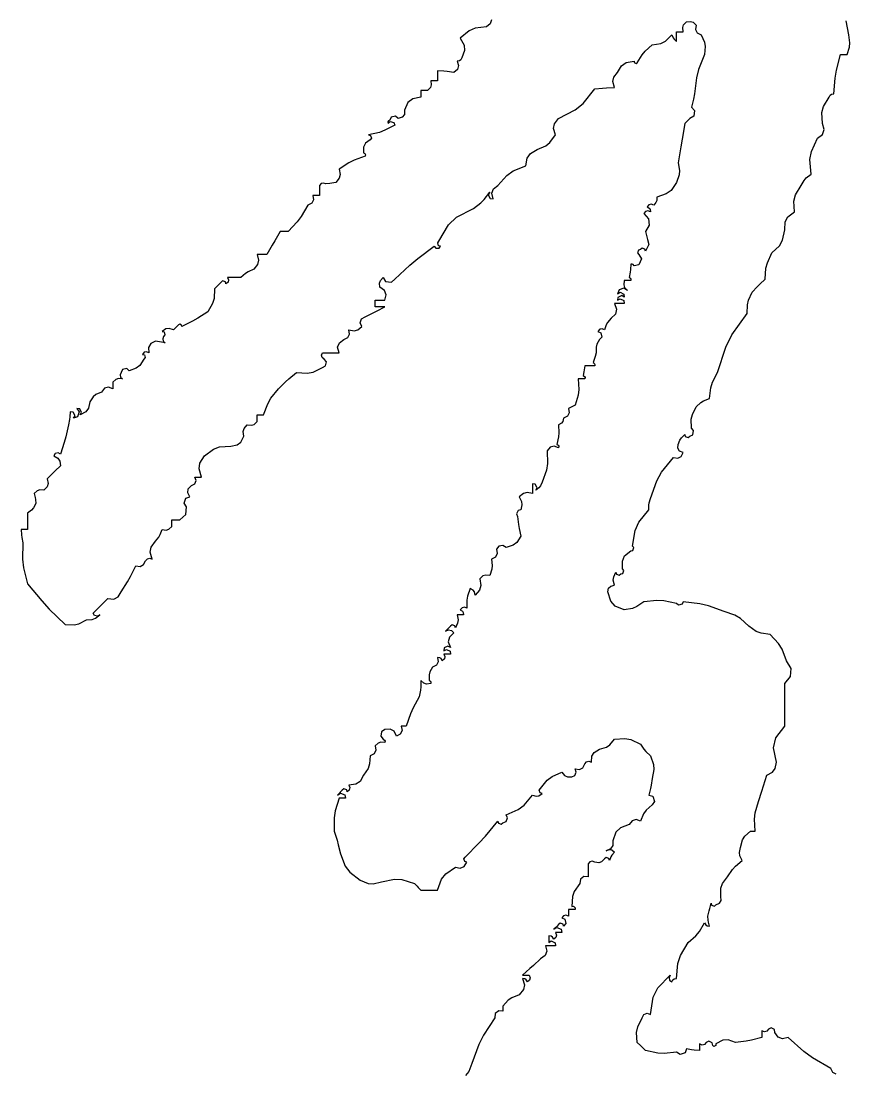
# Model space of a CAD drawing. Header units: millimetres. Extents: x 539196 to 807275, y 431843 to 1156631.
# Drawn here: x 623868.9 to 624059.7, y 1058326.6 to 1058568.9 of the extents above; entities that cross this region are included whole.
import ezdxf

# ---------------------------------------------------------------- set-up
doc = ezdxf.new("R2010")
doc.units = ezdxf.units.MM
doc.header["$MEASUREMENT"] = 0

# ---------------------------------------------------------------- blocks, each defined once
blk = doc.blocks.new('nhgjnj')
for p, q in [((99.6297, 8.5731), (99.6039, 8.5618)), ((99.6779, 8.5792), (99.6297, 8.5731)), ((99.6936, 8.5919), (99.6779, 8.5792)), ((99.6985, 8.6087), (99.6936, 8.5919)), ((100.5094, 8.5758), (100.5132, 8.5872)), ((100.5114, 8.5583), (100.5094, 8.5758)), ((100.5132, 8.5872), (100.5253, 8.6)), ((100.5253, 8.6), (100.5427, 8.602)), ((100.5427, 8.602), (100.5542, 8.5982)), ((100.5542, 8.5982), (100.567, 8.5861)), ((100.567, 8.5861), (100.5638, 8.5678)), ((100.5638, 8.5678), (100.5712, 8.5529)), ((101.2129, 8.5445), (101.2019, 8.6046)), ((99.6039, 8.5618), (99.5667, 8.5306)), ((99.5667, 8.5306), (99.5832, 8.5014)), ((100.436, 8.5185), (100.4628, 8.5445)), ((100.4628, 8.5445), (100.4692, 8.5321)), ((100.4692, 8.5321), (100.4736, 8.5263)), ((100.4736, 8.5263), (100.4836, 8.5167)), ((100.4836, 8.5417), (100.4836, 8.5583)), ((100.4836, 8.5583), (100.4947, 8.5583)), ((100.4836, 8.5333), (100.4836, 8.5417)), ((100.4836, 8.5167), (100.4836, 8.5333)), ((100.4947, 8.5583), (100.5003, 8.5583)), ((100.5003, 8.5583), (100.5114, 8.5583)), ((100.5712, 8.5529), (100.5878, 8.5445)), ((100.5878, 8.5445), (100.6011, 8.5134)), ((101.2183, 8.5114), (101.2129, 8.5445)), ((99.5851, 8.4787), (99.5737, 8.4472)), ((99.5832, 8.5014), (99.5851, 8.4787)), ((100.3381, 8.4597), (100.3509, 8.4754)), ((100.3509, 8.4754), (100.3794, 8.5028)), ((100.3794, 8.5028), (100.4162, 8.5086)), ((100.4162, 8.5086), (100.436, 8.5185)), ((100.6011, 8.5134), (100.6042, 8.4948)), ((100.6042, 8.4948), (100.6017, 8.4611)), ((101.206, 8.4611), (101.2167, 8.4928)), ((101.2167, 8.4928), (101.2183, 8.5114)), ((99.5628, 8.4347), (99.5528, 8.4333)), ((99.5528, 8.4333), (99.5595, 8.4142)), ((99.5686, 8.4386), (99.5628, 8.4347)), ((99.5737, 8.4472), (99.5686, 8.4386)), ((100.2696, 8.4276), (100.303, 8.4333)), ((100.303, 8.4333), (100.3037, 8.4271)), ((100.3169, 8.4264), (100.3381, 8.4597)), ((100.6017, 8.4611), (100.5761, 8.3973)), ((101.1612, 8.3957), (101.1782, 8.4611)), ((101.1782, 8.4611), (101.1893, 8.4611)), ((101.1893, 8.4611), (101.1949, 8.4611)), ((101.1949, 8.4611), (101.206, 8.4611)), ((99.4974, 8.3914), (99.4695, 8.3916)), ((99.4695, 8.3916), (99.4695, 8.375)), ((99.5115, 8.39), (99.4974, 8.3914)), ((99.5389, 8.3847), (99.5115, 8.39)), ((99.5547, 8.3974), (99.5389, 8.3847)), ((99.5595, 8.4142), (99.5547, 8.3974)), ((100.2335, 8.3847), (100.2504, 8.4141)), ((100.2504, 8.4141), (100.2696, 8.4276)), ((100.3037, 8.4271), (100.3115, 8.4232)), ((100.3115, 8.4232), (100.3169, 8.4264)), ((100.5761, 8.3973), (100.5675, 8.3627)), ((101.1556, 8.3618), (101.1612, 8.3957)), ((99.4528, 8.35), (99.4417, 8.35)), ((99.4417, 8.35), (99.4437, 8.3325)), ((99.4584, 8.35), (99.4528, 8.35)), ((99.4695, 8.35), (99.4584, 8.35)), ((99.4695, 8.375), (99.4695, 8.3666)), ((99.4695, 8.3666), (99.4695, 8.35)), ((100.2134, 8.347), (100.2174, 8.3648)), ((100.2197, 8.3222), (100.2134, 8.347)), ((100.2174, 8.3648), (100.2335, 8.3847)), ((100.5675, 8.3627), (100.56, 8.2944)), ((101.1504, 8.2944), (101.1556, 8.3618)), ((99.4111, 8.3083), (99.4, 8.3083)), ((99.4, 8.3083), (99.4, 8.2972)), ((99.4, 8.2972), (99.4, 8.2916)), ((99.4167, 8.3083), (99.4111, 8.3083)), ((99.4278, 8.3083), (99.4167, 8.3083)), ((99.4399, 8.3211), (99.4278, 8.3083)), ((99.4437, 8.3325), (99.4399, 8.3211)), ((100.0869, 8.2536), (100.1363, 8.3152)), ((100.1363, 8.3152), (100.1696, 8.3183)), ((100.1696, 8.3183), (100.1863, 8.3197)), ((100.1863, 8.3197), (100.2197, 8.3222)), ((99.345, 8.2575), (99.3306, 8.2249)), ((99.3651, 8.2736), (99.345, 8.2575)), ((99.4, 8.2805), (99.3651, 8.2736)), ((99.4, 8.2916), (99.4, 8.2805)), ((100.0537, 8.2264), (100.0869, 8.2536)), ((100.5517, 8.2611), (100.5461, 8.2388)), ((100.5545, 8.2722), (100.5517, 8.2611)), ((100.56, 8.2944), (100.5545, 8.2722)), ((101.1054, 8.2416), (101.1296, 8.2805)), ((101.1296, 8.2805), (101.1346, 8.2892)), ((101.1346, 8.2892), (101.1405, 8.2931)), ((101.1405, 8.2931), (101.1504, 8.2944)), ((99.3306, 8.2249), (99.3296, 8.2072)), ((99.9835, 8.1902), (100.0537, 8.2264)), ((100.5461, 8.2388), (100.5597, 8.2247)), ((100.5597, 8.2247), (100.5562, 8.2)), ((101.0987, 8.2151), (101.1054, 8.2416)), ((101.1018, 8.1694), (101.0987, 8.2151)), ((99.2626, 8.1802), (99.2603, 8.1755)), ((99.2603, 8.1755), (99.2611, 8.1694)), ((99.2611, 8.1694), (99.2698, 8.1768)), ((99.2681, 8.1833), (99.2626, 8.1802)), ((99.2743, 8.196), (99.2681, 8.1833)), ((99.2698, 8.1768), (99.2847, 8.1731)), ((99.2921, 8.1995), (99.2743, 8.196)), ((99.2847, 8.1731), (99.2889, 8.1624)), ((99.3028, 8.1902), (99.2921, 8.1995)), ((99.3199, 8.1951), (99.3028, 8.1902)), ((99.3296, 8.2072), (99.3199, 8.1951)), ((99.962, 8.1481), (99.966, 8.1679)), ((99.966, 8.1679), (99.9835, 8.1902)), ((100.5183, 8.1694), (100.5072, 8.1027)), ((100.5267, 8.1777), (100.5183, 8.1694)), ((100.5308, 8.1819), (100.5267, 8.1777)), ((100.5392, 8.1902), (100.5308, 8.1819)), ((100.5562, 8.2), (100.5392, 8.1902)), ((101.1089, 8.144), (101.1018, 8.1694)), ((99.224, 8.1313), (99.1778, 8.1207)), ((99.1778, 8.1207), (99.1863, 8.1186)), ((99.1863, 8.1186), (99.1902, 8.1068)), ((99.2471, 8.14), (99.224, 8.1313)), ((99.2889, 8.1624), (99.2471, 8.14)), ((99.9468, 8.0885), (99.9696, 8.1207)), ((99.9696, 8.1207), (99.962, 8.1481)), ((101.081, 8.1069), (101.1019, 8.1229)), ((101.1019, 8.1229), (101.1089, 8.144)), ((99.1649, 8.0849), (99.157, 8.0692)), ((99.1847, 8.0999), (99.1649, 8.0849)), ((99.1902, 8.1068), (99.1847, 8.0999)), ((99.8932, 8.0582), (99.9293, 8.0742)), ((99.9293, 8.0742), (99.9468, 8.0885)), ((100.5072, 8.1027), (100.5017, 8.0693)), ((101.0549, 8.0505), (101.081, 8.1069)), ((99.1639, 8.0304), (99.1174, 8.0129)), ((99.157, 8.0692), (99.1569, 8.0443)), ((99.1569, 8.0443), (99.1623, 8.0413)), ((99.1623, 8.0413), (99.1647, 8.0366)), ((99.1647, 8.0366), (99.1639, 8.0304)), ((99.8503, 8.0222), (99.8637, 8.0414)), ((99.8637, 8.0414), (99.8932, 8.0582)), ((100.5017, 8.0693), (100.4906, 8.0027)), ((101.0486, 8.016), (101.0549, 8.0505)), ((99.0947, 8.0016), (99.0527, 7.9749)), ((99.1174, 8.0129), (99.0947, 8.0016)), ((99.7907, 7.9678), (99.8446, 7.9888)), ((99.8446, 7.9888), (99.8503, 8.0222)), ((100.4906, 8.0027), (100.4953, 7.9695)), ((101.0532, 7.954), (101.0486, 8.016)), ((99.0527, 7.9749), (99.0571, 7.9524)), ((99.0571, 7.9524), (99.0533, 7.9371)), ((99.7265, 7.9054), (99.7643, 7.9491)), ((99.7643, 7.9491), (99.7907, 7.9678)), ((100.4937, 7.9512), (100.4836, 7.9193)), ((100.4953, 7.9695), (100.4937, 7.9512)), ((101.0333, 7.9379), (101.0532, 7.954)), ((98.977, 7.914), (98.9694, 7.9054)), ((98.9694, 7.9054), (98.9694, 7.8887)), ((98.9864, 7.9163), (98.977, 7.914)), ((98.9972, 7.9124), (98.9864, 7.9163)), ((99.0139, 7.9144), (98.9972, 7.9124)), ((99.0223, 7.9158), (99.0139, 7.9144)), ((99.0388, 7.9193), (99.0223, 7.9158)), ((99.0533, 7.9371), (99.0388, 7.9193)), ((99.707, 7.8919), (99.7265, 7.9054)), ((100.4836, 7.9193), (100.4598, 7.8851)), ((100.9871, 7.8667), (101.0115, 7.9054)), ((101.0115, 7.9054), (101.0245, 7.9275)), ((101.0245, 7.9275), (101.0333, 7.9379)), ((98.9527, 7.8637), (98.9416, 7.8637)), ((98.9416, 7.8637), (98.9448, 7.8454)), ((98.9583, 7.8637), (98.9527, 7.8637)), ((98.9694, 7.8637), (98.9583, 7.8637)), ((98.9694, 7.8887), (98.9694, 7.8804)), ((98.9694, 7.8804), (98.9694, 7.8637)), ((99.6675, 7.8468), (99.6918, 7.8776)), ((99.6918, 7.8776), (99.6854, 7.867)), ((99.6854, 7.867), (99.6933, 7.8512)), ((99.6933, 7.8512), (99.7057, 7.8499)), ((99.6999, 7.8729), (99.707, 7.8919)), ((99.7057, 7.8499), (99.6999, 7.8729)), ((100.4003, 7.8568), (100.3993, 7.8419)), ((100.4398, 7.8701), (100.4003, 7.8568)), ((100.4598, 7.8851), (100.4398, 7.8701)), ((100.9804, 7.84), (100.9871, 7.8667)), ((98.9208, 7.8221), (98.8923, 7.7744)), ((98.9374, 7.8305), (98.9208, 7.8221)), ((98.9448, 7.8454), (98.9374, 7.8305)), ((99.5507, 7.7712), (99.6223, 7.8082)), ((99.6223, 7.8082), (99.6532, 7.8325)), ((99.6532, 7.8325), (99.6675, 7.8468)), ((100.3659, 7.824), (100.3586, 7.8151)), ((100.3586, 7.8151), (100.3672, 7.8101)), ((100.3758, 7.8264), (100.3659, 7.824)), ((100.3672, 7.8101), (100.3711, 7.8042)), ((100.3864, 7.8221), (100.3758, 7.8264)), ((100.396, 7.8335), (100.3864, 7.8221)), ((100.3993, 7.8419), (100.396, 7.8335)), ((100.9837, 7.7943), (100.9804, 7.84)), ((98.8923, 7.7744), (98.8752, 7.7516)), ((99.5169, 7.7389), (99.5507, 7.7712)), ((100.352, 7.7962), (100.3447, 7.7873)), ((100.3447, 7.7873), (100.3649, 7.7643)), ((100.3619, 7.7986), (100.352, 7.7962)), ((100.3725, 7.7943), (100.3619, 7.7986)), ((100.3649, 7.7643), (100.3674, 7.7373)), ((100.3711, 7.8042), (100.3725, 7.7943)), ((100.944, 7.7526), (100.9555, 7.7738)), ((100.9555, 7.7738), (100.9837, 7.7943)), ((98.8752, 7.7516), (98.8374, 7.7109)), ((99.4764, 7.6693), (99.5169, 7.7389)), ((100.3674, 7.7373), (100.3516, 7.7109)), ((100.933, 7.674), (100.942, 7.7179)), ((100.942, 7.7179), (100.944, 7.7526)), ((98.8027, 7.7109), (98.7804, 7.672)), ((98.8166, 7.7109), (98.8027, 7.7109)), ((98.8235, 7.7109), (98.8166, 7.7109)), ((98.8374, 7.7109), (98.8235, 7.7109)), ((100.3516, 7.7109), (100.3572, 7.6887)), ((100.3572, 7.6887), (100.36, 7.6776)), ((100.36, 7.6776), (100.3655, 7.6554)), ((100.9197, 7.6507), (100.933, 7.674)), ((98.7693, 7.6526), (98.7471, 7.6137)), ((98.7804, 7.672), (98.7693, 7.6526)), ((99.3864, 7.596), (99.4556, 7.6484)), ((99.4556, 7.6484), (99.4624, 7.6396)), ((99.4624, 7.6396), (99.4766, 7.6396)), ((99.4709, 7.6624), (99.4764, 7.6693)), ((99.4749, 7.6506), (99.4709, 7.6624)), ((99.4834, 7.6484), (99.4749, 7.6506)), ((99.4766, 7.6396), (99.4834, 7.6484)), ((100.3223, 7.6324), (100.3183, 7.6205)), ((100.3308, 7.6345), (100.3223, 7.6324)), ((100.3376, 7.64), (100.3308, 7.6345)), ((100.3495, 7.6361), (100.3376, 7.64)), ((100.3516, 7.6276), (100.3495, 7.6361)), ((100.3572, 7.6387), (100.3516, 7.6276)), ((100.36, 7.6442), (100.3572, 7.6387)), ((100.3655, 7.6554), (100.36, 7.6442)), ((100.8865, 7.6206), (100.9197, 7.6507)), ((98.7221, 7.6137), (98.7054, 7.6137)), ((98.7054, 7.6137), (98.7117, 7.5888)), ((98.7117, 7.5888), (98.7077, 7.571)), ((98.7304, 7.6137), (98.7221, 7.6137)), ((98.7471, 7.6137), (98.7304, 7.6137)), ((99.3529, 7.5681), (99.3864, 7.596)), ((100.3183, 7.6205), (100.3238, 7.6137)), ((100.3344, 7.5954), (100.3236, 7.57)), ((100.3238, 7.6137), (100.3344, 7.5954)), ((100.8681, 7.5786), (100.8865, 7.6206)), ((98.6682, 7.5393), (98.6569, 7.5323)), ((98.6915, 7.5512), (98.6682, 7.5393)), ((98.7077, 7.571), (98.6915, 7.5512)), ((99.2889, 7.5095), (99.3529, 7.5681)), ((100.2862, 7.5385), (100.2822, 7.5164)), ((100.2876, 7.5497), (100.2862, 7.5385)), ((100.2891, 7.572), (100.2876, 7.5497)), ((100.2953, 7.5729), (100.2891, 7.572)), ((100.3, 7.5705), (100.2953, 7.5729)), ((100.303, 7.5651), (100.3, 7.5705)), ((100.3236, 7.57), (100.303, 7.5651)), ((100.8587, 7.5095), (100.8623, 7.5552)), ((100.8623, 7.5552), (100.8681, 7.5786)), ((98.5526, 7.4956), (98.5415, 7.4845)), ((98.5595, 7.5011), (98.5526, 7.4956)), ((98.5713, 7.4972), (98.5595, 7.5011)), ((98.5734, 7.4887), (98.5713, 7.4972)), ((98.5823, 7.496), (98.5734, 7.4887)), ((98.6026, 7.5164), (98.5804, 7.5164)), ((98.5804, 7.5164), (98.5848, 7.5058)), ((98.5848, 7.5058), (98.5823, 7.496)), ((98.6137, 7.5164), (98.6026, 7.5164)), ((98.636, 7.5164), (98.6137, 7.5164)), ((98.6569, 7.5323), (98.636, 7.5164)), ((99.2242, 7.4922), (99.228, 7.5038)), ((99.228, 7.5038), (99.2403, 7.5164)), ((99.2403, 7.5164), (99.2497, 7.4992)), ((99.2497, 7.4992), (99.275, 7.4956)), ((99.275, 7.4956), (99.2889, 7.5095)), ((100.2613, 7.5026), (100.2594, 7.4851)), ((100.2724, 7.5026), (100.2613, 7.5026)), ((100.278, 7.5026), (100.2724, 7.5026)), ((100.2891, 7.5026), (100.278, 7.5026)), ((100.2822, 7.5164), (100.2876, 7.5134)), ((100.2876, 7.5134), (100.29, 7.5087)), ((100.29, 7.5087), (100.2891, 7.5026)), ((100.8365, 7.4873), (100.8587, 7.5095)), ((98.5248, 7.4678), (98.5233, 7.4274)), ((98.5359, 7.4789), (98.5248, 7.4678)), ((98.5415, 7.4845), (98.5359, 7.4789)), ((99.2264, 7.4748), (99.2242, 7.4922)), ((99.2459, 7.4612), (99.2264, 7.4748)), ((99.253, 7.4422), (99.2459, 7.4612)), ((100.2396, 7.4635), (100.2335, 7.447)), ((100.2335, 7.447), (100.2442, 7.4533)), ((100.2605, 7.4705), (100.2396, 7.4635)), ((100.2442, 7.4533), (100.26, 7.4454)), ((100.2594, 7.4851), (100.2632, 7.4737)), ((100.2752, 7.4609), (100.2605, 7.4705)), ((100.2632, 7.4737), (100.2752, 7.4609)), ((100.7889, 7.4197), (100.8031, 7.4539)), ((100.8031, 7.4539), (100.8254, 7.4762)), ((100.8254, 7.4762), (100.8365, 7.4873)), ((98.5171, 7.4057), (98.497, 7.3706)), ((98.5233, 7.4274), (98.5171, 7.4057)), ((99.2055, 7.4081), (99.2055, 7.4192)), ((99.2055, 7.4192), (99.2222, 7.4192)), ((99.2055, 7.4025), (99.2055, 7.4081)), ((99.2222, 7.4192), (99.2305, 7.4192)), ((99.2305, 7.4192), (99.2472, 7.4192)), ((99.2472, 7.4192), (99.253, 7.4422)), ((100.2363, 7.4053), (100.2197, 7.4053)), ((100.2197, 7.4053), (100.2288, 7.3814)), ((100.2349, 7.4316), (100.2335, 7.4192)), ((100.2335, 7.4192), (100.2442, 7.4255)), ((100.2507, 7.4394), (100.2349, 7.4316)), ((100.2447, 7.4053), (100.2363, 7.4053)), ((100.2442, 7.4255), (100.26, 7.4177)), ((100.2613, 7.4053), (100.2447, 7.4053)), ((100.2613, 7.4331), (100.2507, 7.4394)), ((100.26, 7.4454), (100.2613, 7.4331)), ((100.26, 7.4177), (100.2613, 7.4053)), ((100.7845, 7.4006), (100.7889, 7.4197)), ((98.497, 7.3706), (98.4542, 7.3428)), ((99.1639, 7.3497), (99.1972, 7.3664)), ((99.1972, 7.3664), (99.2139, 7.3747)), ((99.2055, 7.3914), (99.2055, 7.4025)), ((99.2222, 7.3914), (99.2055, 7.3914)), ((99.2139, 7.3747), (99.2472, 7.3914)), ((99.2305, 7.3914), (99.2222, 7.3914)), ((99.2472, 7.3914), (99.2305, 7.3914)), ((100.2241, 7.3606), (100.2058, 7.3428)), ((100.2288, 7.3814), (100.2241, 7.3606)), ((100.7177, 7.2723), (100.7823, 7.3636)), ((100.7823, 7.3636), (100.7845, 7.4006)), ((98.3774, 7.3182), (98.372, 7.315)), ((98.3852, 7.3142), (98.3774, 7.3182)), ((98.4318, 7.3302), (98.3859, 7.3081)), ((98.4542, 7.3428), (98.4318, 7.3302)), ((99.1427, 7.324), (99.1484, 7.3413)), ((99.15, 7.3081), (99.1427, 7.324)), ((99.1484, 7.3413), (99.1639, 7.3497)), ((100.1854, 7.3153), (100.178, 7.2942)), ((100.1913, 7.3257), (100.1854, 7.3153)), ((100.2058, 7.3428), (100.1913, 7.3257)), ((98.319, 7.298), (98.3026, 7.2872)), ((98.3026, 7.2872), (98.3111, 7.2851)), ((98.315, 7.2732), (98.3095, 7.2664)), ((98.3111, 7.2851), (98.315, 7.2732)), ((98.3324, 7.2999), (98.319, 7.298)), ((98.3512, 7.2942), (98.3324, 7.2999)), ((98.3595, 7.3025), (98.3512, 7.2942)), ((98.3637, 7.3067), (98.3595, 7.3025)), ((98.372, 7.315), (98.3637, 7.3067)), ((98.3859, 7.3081), (98.3852, 7.3142)), ((99.0899, 7.2615), (99.0969, 7.2757)), ((99.0969, 7.2757), (99.0944, 7.2942)), ((99.0944, 7.2942), (99.1169, 7.2898)), ((99.1169, 7.2898), (99.1322, 7.2936)), ((99.1322, 7.2936), (99.15, 7.3081)), ((100.1575, 7.2961), (100.1502, 7.2872)), ((100.1502, 7.2872), (100.1629, 7.2809)), ((100.1674, 7.2985), (100.1575, 7.2961)), ((100.1629, 7.2809), (100.1664, 7.2632)), ((100.178, 7.2942), (100.1674, 7.2985)), ((100.6916, 7.22), (100.7177, 7.2723)), ((98.2548, 7.2355), (98.2455, 7.2193)), ((98.2748, 7.2455), (98.2548, 7.2355)), ((98.2916, 7.2435), (98.2748, 7.2455)), ((98.2999, 7.2421), (98.2916, 7.2435)), ((98.3164, 7.2386), (98.2999, 7.2421)), ((98.3095, 7.2664), (98.3056, 7.2556)), ((98.3056, 7.2556), (98.3079, 7.2462)), ((98.3079, 7.2462), (98.3164, 7.2386)), ((99.0469, 7.2199), (99.0541, 7.239)), ((99.0541, 7.239), (99.0736, 7.2525)), ((99.0736, 7.2525), (99.0899, 7.2615)), ((100.1459, 7.2325), (100.1427, 7.2198)), ((100.1571, 7.2525), (100.1459, 7.2325)), ((100.1664, 7.2632), (100.1571, 7.2525)), ((98.2265, 7.1988), (98.2192, 7.19)), ((98.2192, 7.19), (98.2277, 7.1878)), ((98.2364, 7.2013), (98.2265, 7.1988)), ((98.2277, 7.1878), (98.2317, 7.176)), ((98.247, 7.1969), (98.2364, 7.2013)), ((98.2455, 7.2193), (98.247, 7.1969)), ((98.9789, 7.1863), (98.9833, 7.1969)), ((98.9814, 7.1764), (98.9789, 7.1863)), ((98.9833, 7.1969), (99.011, 7.1969)), ((99.011, 7.1969), (99.0249, 7.1969)), ((99.0249, 7.1969), (99.0527, 7.1969)), ((99.0527, 7.1969), (99.0469, 7.2199)), ((100.1433, 7.1969), (100.1377, 7.1803)), ((100.1427, 7.2198), (100.1433, 7.1969)), ((100.6573, 7.1136), (100.6916, 7.22)), ((98.2086, 7.1428), (98.1935, 7.131)), ((98.2261, 7.1691), (98.2086, 7.1428)), ((98.2317, 7.176), (98.2261, 7.1691)), ((98.9902, 7.1691), (98.9814, 7.1764)), ((98.9833, 7.1344), (98.996, 7.1407)), ((98.9995, 7.1585), (98.9902, 7.1691)), ((98.996, 7.1407), (98.9995, 7.1585)), ((100.0946, 7.1414), (100.0911, 7.1248)), ((100.1113, 7.1414), (100.0946, 7.1414)), ((100.1196, 7.1414), (100.1113, 7.1414)), ((100.1363, 7.1414), (100.1196, 7.1414)), ((100.1349, 7.1719), (100.1294, 7.1552)), ((100.1294, 7.1552), (100.1348, 7.1522)), ((100.1348, 7.1522), (100.1371, 7.1475)), ((100.1377, 7.1803), (100.1349, 7.1719)), ((100.1371, 7.1475), (100.1363, 7.1414)), ((98.1289, 7.1136), (98.125, 7.1028)), ((98.125, 7.1028), (98.1273, 7.0934)), ((98.1273, 7.0934), (98.1358, 7.0858)), ((98.1352, 7.1263), (98.1289, 7.1136)), ((98.1529, 7.1298), (98.1352, 7.1263)), ((98.1636, 7.1205), (98.1529, 7.1298)), ((98.1935, 7.131), (98.1636, 7.1205)), ((98.8407, 7.0867), (98.8721, 7.1136)), ((98.8721, 7.1136), (98.9172, 7.1097)), ((98.9172, 7.1097), (98.9427, 7.1145)), ((98.9427, 7.1145), (98.9833, 7.1344)), ((100.0897, 7.1165), (100.0877, 7.0997)), ((100.0877, 7.0997), (100.0931, 7.0967)), ((100.0911, 7.1248), (100.0897, 7.1165)), ((100.0931, 7.0967), (100.0955, 7.0919)), ((100.6362, 7.072), (100.6573, 7.1136)), ((98.0751, 7.0508), (98.0582, 7.046)), ((98.0942, 7.0441), (98.0751, 7.0508)), ((98.107, 7.084), (98.0942, 7.0719)), ((98.0942, 7.0719), (98.0942, 7.0608)), ((98.0942, 7.0608), (98.0942, 7.0552)), ((98.0942, 7.0552), (98.0942, 7.0441)), ((98.1184, 7.0878), (98.107, 7.084)), ((98.1358, 7.0858), (98.1184, 7.0878)), ((98.7957, 7.0441), (98.8254, 7.0728)), ((98.8254, 7.0728), (98.8407, 7.0867)), ((100.078, 7.0858), (100.0668, 7.0858)), ((100.0668, 7.0858), (100.0694, 7.0411)), ((100.0835, 7.0858), (100.078, 7.0858)), ((100.0946, 7.0858), (100.0835, 7.0858)), ((100.0955, 7.0919), (100.0946, 7.0858)), ((100.6225, 7.0024), (100.6288, 7.0486)), ((100.6288, 7.0486), (100.6362, 7.072)), ((98.0109, 7.01), (97.9969, 6.9885)), ((98.0222, 7.0197), (98.0109, 7.01)), ((98.0456, 7.0302), (98.0222, 7.0197)), ((98.0582, 7.046), (98.0456, 7.0302)), ((98.7513, 6.9807), (98.7644, 7.0039)), ((98.7644, 7.0039), (98.7957, 7.0441)), ((100.0664, 7.0174), (100.053, 6.9747)), ((100.0694, 7.0411), (100.0664, 7.0174)), ((97.9537, 6.9594), (97.9414, 6.9608)), ((97.9414, 6.9608), (97.951, 6.946)), ((97.9616, 6.9437), (97.9537, 6.9594)), ((97.9913, 6.9613), (97.9798, 6.946)), ((97.9969, 6.9885), (97.9913, 6.9613)), ((98.7332, 6.933), (98.7513, 6.9807)), ((100.0363, 6.9663), (100.0252, 6.9608)), ((100.0252, 6.9608), (100.0284, 6.9424)), ((100.0418, 6.9691), (100.0363, 6.9663)), ((100.053, 6.9747), (100.0418, 6.9691)), ((100.5502, 6.9346), (100.567, 6.9677)), ((100.567, 6.9677), (100.5863, 6.9854)), ((100.5863, 6.9854), (100.5982, 6.9928)), ((100.5982, 6.9928), (100.6225, 7.0024)), ((97.9121, 6.9245), (97.9107, 6.9133)), ((97.9136, 6.9469), (97.9121, 6.9245)), ((97.9259, 6.9455), (97.9136, 6.9469)), ((97.9338, 6.9298), (97.9259, 6.9455)), ((97.9275, 6.9191), (97.9338, 6.9298)), ((97.944, 6.9251), (97.9275, 6.9191)), ((97.951, 6.946), (97.944, 6.9251)), ((97.9798, 6.946), (97.9553, 6.933)), ((97.9553, 6.933), (97.9616, 6.9437)), ((98.7054, 6.9219), (98.7054, 6.933)), ((98.7054, 6.933), (98.7165, 6.933)), ((98.7054, 6.9163), (98.7054, 6.9219)), ((98.7054, 6.9052), (98.7054, 6.9163)), ((98.7165, 6.933), (98.7221, 6.933)), ((98.7221, 6.933), (98.7332, 6.933)), ((100.0043, 6.9191), (100.0018, 6.9054)), ((100.0209, 6.9276), (100.0043, 6.9191)), ((100.0284, 6.9424), (100.0209, 6.9276)), ((100.5456, 6.9145), (100.5502, 6.9346)), ((100.5461, 6.8774), (100.5456, 6.9145)), ((97.9066, 6.8913), (97.8949, 6.8407)), ((97.9107, 6.9133), (97.9066, 6.8913)), ((98.6466, 6.8626), (98.6504, 6.8761)), ((98.6504, 6.8761), (98.6637, 6.8913)), ((98.6637, 6.8913), (98.6812, 6.8893)), ((98.6812, 6.8893), (98.6926, 6.8931)), ((98.6926, 6.8931), (98.7054, 6.9052)), ((99.9959, 6.8976), (99.9835, 6.8913)), ((99.9835, 6.8913), (99.9842, 6.8579)), ((100.0018, 6.9054), (99.9959, 6.8976)), ((100.5554, 6.8667), (100.5461, 6.8774)), ((97.8949, 6.8407), (97.8879, 6.8156)), ((98.6368, 6.8181), (98.6499, 6.8427)), ((98.6499, 6.8427), (98.6466, 6.8626)), ((99.9828, 6.8408), (99.9765, 6.8079)), ((99.9842, 6.8579), (99.9828, 6.8408)), ((100.4906, 6.8079), (100.4976, 6.8267)), ((100.4976, 6.8267), (100.5038, 6.8359)), ((100.5038, 6.8359), (100.5183, 6.8496)), ((100.5183, 6.8496), (100.5205, 6.8411)), ((100.5205, 6.8411), (100.5323, 6.8372)), ((100.5323, 6.8372), (100.5392, 6.8427)), ((100.5392, 6.8427), (100.5519, 6.849)), ((100.5519, 6.849), (100.5554, 6.8667)), ((97.8879, 6.8156), (97.8719, 6.7663)), ((98.4832, 6.7593), (98.5207, 6.7884)), ((98.5207, 6.7884), (98.5469, 6.7983)), ((98.5469, 6.7983), (98.5943, 6.801)), ((98.5943, 6.801), (98.6215, 6.8066)), ((98.6215, 6.8066), (98.6368, 6.8181)), ((99.9475, 6.7959), (99.9349, 6.7802)), ((99.9349, 6.7802), (99.9368, 6.7268)), ((99.9644, 6.8007), (99.9475, 6.7959)), ((99.9835, 6.7941), (99.9644, 6.8007)), ((99.9765, 6.8079), (99.982, 6.8049)), ((99.982, 6.8049), (99.9843, 6.8002)), ((99.9843, 6.8002), (99.9835, 6.7941)), ((100.489, 6.7918), (100.4906, 6.8079)), ((100.4964, 6.7795), (100.489, 6.7918)), ((97.8499, 6.7692), (97.8441, 6.7593)), ((97.8441, 6.7593), (97.8614, 6.7492)), ((97.8621, 6.7723), (97.8499, 6.7692)), ((97.8614, 6.7492), (97.8692, 6.7375)), ((97.8719, 6.7663), (97.8621, 6.7723)), ((97.8692, 6.7375), (97.8719, 6.7176)), ((98.4631, 6.7288), (98.4832, 6.7593)), ((100.4198, 6.6903), (100.4697, 6.7524)), ((100.4697, 6.7524), (100.4881, 6.7492)), ((100.4881, 6.7492), (100.5029, 6.7566)), ((100.5114, 6.7732), (100.4964, 6.7795)), ((100.5029, 6.7566), (100.5114, 6.7732)), ((97.8497, 6.6954), (97.8386, 6.6843)), ((97.8719, 6.7176), (97.8497, 6.6954)), ((98.4594, 6.7042), (98.4631, 6.7288)), ((98.4693, 6.669), (98.4594, 6.7042)), ((99.9323, 6.6984), (99.914, 6.6482)), ((99.9368, 6.7268), (99.9323, 6.6984)), ((97.8386, 6.6843), (97.8163, 6.6621)), ((97.8163, 6.6621), (97.8196, 6.6421)), ((98.4411, 6.6406), (98.4469, 6.6551)), ((98.4469, 6.6551), (98.4415, 6.669)), ((98.4415, 6.669), (98.4526, 6.669)), ((98.4526, 6.669), (98.4581, 6.669)), ((98.4581, 6.669), (98.4693, 6.669)), ((99.914, 6.6482), (99.9065, 6.6321)), ((100.3725, 6.5787), (100.3993, 6.6537)), ((100.3993, 6.6537), (100.4198, 6.6903)), ((97.7735, 6.6116), (97.7608, 6.5996)), ((97.785, 6.6154), (97.7735, 6.6116)), ((97.8024, 6.6135), (97.785, 6.6154)), ((97.8158, 6.6287), (97.8024, 6.6135)), ((97.8196, 6.6421), (97.8158, 6.6287)), ((98.4116, 6.6031), (98.414, 6.6201)), ((98.4206, 6.5857), (98.4116, 6.6031)), ((98.414, 6.6201), (98.4276, 6.6343)), ((98.4276, 6.6343), (98.4411, 6.6406)), ((99.8499, 6.604), (99.8345, 6.6001)), ((99.8724, 6.5996), (99.8499, 6.604)), ((99.8847, 6.6399), (99.8724, 6.6412)), ((99.8724, 6.6412), (99.8724, 6.6246)), ((99.8724, 6.6246), (99.8724, 6.6162)), ((99.8724, 6.6162), (99.8724, 6.5996)), ((99.8926, 6.6241), (99.8847, 6.6399)), ((99.9003, 6.6243), (99.8862, 6.6135)), ((99.8862, 6.6135), (99.8926, 6.6241)), ((99.9065, 6.6321), (99.9003, 6.6243)), ((97.7677, 6.5579), (97.7576, 6.5387)), ((97.7608, 6.5996), (97.7643, 6.583)), ((97.7643, 6.583), (97.7657, 6.5747)), ((97.7657, 6.5747), (97.7677, 6.5579)), ((98.3966, 6.5584), (98.4039, 6.5803)), ((98.4067, 6.544), (98.3966, 6.5584)), ((98.4039, 6.5803), (98.4206, 6.5857)), ((99.8345, 6.6001), (99.8168, 6.5857)), ((99.8168, 6.5857), (99.8263, 6.5654)), ((99.8263, 6.5654), (99.8279, 6.5521)), ((100.3656, 6.5498), (100.3671, 6.5598)), ((100.3671, 6.5598), (100.3725, 6.5787)), ((97.75, 6.5297), (97.733, 6.5162)), ((97.733, 6.5162), (97.733, 6.4884)), ((97.7576, 6.5387), (97.75, 6.5297)), ((98.4033, 6.5107), (98.4067, 6.544)), ((99.8116, 6.5276), (99.8046, 6.5136)), ((99.8046, 6.5136), (99.8098, 6.5023)), ((99.8237, 6.5301), (99.8116, 6.5276)), ((99.8279, 6.5521), (99.8237, 6.5301)), ((100.3232, 6.478), (100.3655, 6.5301)), ((100.3655, 6.5301), (100.3656, 6.5498)), ((97.733, 6.4884), (97.733, 6.4745)), ((97.733, 6.4745), (97.733, 6.4468)), ((98.3442, 6.4773), (98.3442, 6.4884)), ((98.3442, 6.4884), (98.3777, 6.4879)), ((98.3442, 6.4718), (98.3442, 6.4773)), ((98.3442, 6.4606), (98.3442, 6.4718)), ((98.3777, 6.4879), (98.4033, 6.5107)), ((99.8098, 6.5023), (99.814, 6.4688)), ((99.814, 6.4688), (99.8167, 6.452)), ((100.3076, 6.4434), (100.3232, 6.478)), ((97.7163, 6.4468), (97.7052, 6.4468)), ((97.7052, 6.4468), (97.7067, 6.4244)), ((97.7067, 6.4244), (97.7081, 6.4132)), ((97.7219, 6.4468), (97.7163, 6.4468)), ((97.733, 6.4468), (97.7219, 6.4468)), ((98.2892, 6.4153), (98.2951, 6.4256)), ((98.2951, 6.4256), (98.3026, 6.4468)), ((98.3026, 6.4468), (98.32, 6.4448)), ((98.32, 6.4448), (98.3315, 6.4486)), ((98.3315, 6.4486), (98.3442, 6.4606)), ((99.8167, 6.452), (99.8237, 6.419)), ((100.2961, 6.3773), (100.3076, 6.4434)), ((97.7081, 6.4132), (97.7121, 6.3912)), ((97.7121, 6.3912), (97.711, 6.3212)), ((98.2563, 6.3731), (98.2748, 6.3981)), ((98.2748, 6.3981), (98.2892, 6.4153)), ((99.7474, 6.3801), (99.7294, 6.3771)), ((99.7612, 6.3703), (99.7474, 6.3801)), ((99.7911, 6.3809), (99.7612, 6.3703)), ((99.8062, 6.3926), (99.7911, 6.3809)), ((99.8237, 6.419), (99.8062, 6.3926)), ((98.2524, 6.3516), (98.2563, 6.3731)), ((98.2609, 6.3217), (98.2524, 6.3516)), ((99.7227, 6.345), (99.7153, 6.3302)), ((99.7294, 6.3771), (99.7195, 6.3634)), ((99.7195, 6.3634), (99.7227, 6.345)), ((100.2536, 6.3136), (100.2633, 6.335)), ((100.2633, 6.335), (100.2891, 6.3565)), ((100.2891, 6.3565), (100.2976, 6.3586)), ((100.3016, 6.3705), (100.2961, 6.3773)), ((100.2976, 6.3586), (100.3016, 6.3705)), ((97.711, 6.3212), (97.7154, 6.2852)), ((98.1692, 6.248), (98.1914, 6.2939)), ((98.1914, 6.2939), (98.2098, 6.2908)), ((98.2098, 6.2908), (98.2246, 6.2982)), ((98.2246, 6.2982), (98.2331, 6.3148)), ((98.2331, 6.3148), (98.2404, 6.3236)), ((98.2404, 6.3236), (98.2503, 6.3261)), ((98.2503, 6.3261), (98.2609, 6.3217)), ((99.7153, 6.3302), (99.6987, 6.3217)), ((99.6987, 6.3217), (99.7018, 6.294)), ((99.7018, 6.294), (99.7003, 6.2788)), ((100.2544, 6.28), (100.2536, 6.3136)), ((97.7154, 6.2852), (97.733, 6.2175)), ((98.1566, 6.2256), (98.1692, 6.248)), ((99.6629, 6.2504), (99.6501, 6.2384)), ((99.6743, 6.2542), (99.6629, 6.2504)), ((99.6918, 6.2523), (99.6743, 6.2542)), ((99.7003, 6.2788), (99.6918, 6.2523)), ((100.2152, 6.2325), (100.2169, 6.246)), ((100.2169, 6.246), (100.2266, 6.2662)), ((100.2266, 6.2662), (100.2288, 6.2576)), ((100.2288, 6.2576), (100.2406, 6.2537)), ((100.2406, 6.2537), (100.2474, 6.2592)), ((100.2474, 6.2592), (100.256, 6.2614)), ((100.2599, 6.2732), (100.2544, 6.28)), ((100.256, 6.2614), (100.2599, 6.2732)), ((97.733, 6.2175), (97.7927, 6.1444)), ((98.1289, 6.1828), (98.1566, 6.2256)), ((99.654, 6.2096), (99.6484, 6.1907)), ((99.6501, 6.2384), (99.654, 6.2096)), ((100.195, 6.1982), (100.2043, 6.2074)), ((100.2043, 6.2074), (100.2197, 6.2106)), ((100.2197, 6.2106), (100.2152, 6.2325)), ((98.098, 6.1516), (98.1168, 6.1611)), ((98.1168, 6.1611), (98.1289, 6.1828)), ((99.5975, 6.1647), (99.5946, 6.1471)), ((99.6084, 6.1967), (99.5975, 6.1647)), ((99.6208, 6.1904), (99.6084, 6.1967)), ((99.6267, 6.1826), (99.6208, 6.1904)), ((99.6292, 6.1689), (99.6267, 6.1826)), ((99.6484, 6.1907), (99.6292, 6.1689)), ((100.1919, 6.1828), (100.195, 6.1982)), ((100.2041, 6.1434), (100.1919, 6.1828)), ((97.7927, 6.1444), (97.8248, 6.1095)), ((98.0108, 6.0925), (98.0358, 6.1175)), ((98.0358, 6.1175), (98.0483, 6.13)), ((98.0483, 6.13), (98.0733, 6.155)), ((98.0733, 6.155), (98.098, 6.1516)), ((99.574, 6.1152), (99.5667, 6.1064)), ((99.5839, 6.1177), (99.574, 6.1152)), ((99.5945, 6.1133), (99.5839, 6.1177)), ((99.5946, 6.1471), (99.5945, 6.1133)), ((100.2232, 6.1224), (100.2041, 6.1434)), ((100.2613, 6.1064), (100.2232, 6.1224)), ((100.2969, 6.1126), (100.2613, 6.1064)), ((100.3153, 6.1202), (100.2969, 6.1126)), ((100.3447, 6.1411), (100.3153, 6.1202)), ((100.4, 6.1467), (100.3447, 6.1411)), ((100.4291, 6.1452), (100.4, 6.1467)), ((100.4836, 6.1342), (100.4291, 6.1452)), ((100.4922, 6.1266), (100.4836, 6.1342)), ((100.5074, 6.1304), (100.4922, 6.1266)), ((100.5114, 6.1411), (100.5074, 6.1304)), ((100.5823, 6.1328), (100.5114, 6.1411)), ((100.6181, 6.1242), (100.5823, 6.1328)), ((100.685, 6.0995), (100.6181, 6.1242)), ((97.8248, 6.1095), (97.8927, 6.0439)), ((98.0067, 6.0659), (98.02, 6.0708)), ((98.0166, 6.0826), (98.0108, 6.0925)), ((98.0288, 6.0796), (98.0166, 6.0826)), ((98.02, 6.0708), (98.0386, 6.0856)), ((98.0386, 6.0856), (98.0288, 6.0796)), ((99.564, 6.0856), (99.5528, 6.0856)), ((99.5528, 6.0856), (99.5573, 6.0636)), ((99.5695, 6.0856), (99.564, 6.0856)), ((99.5667, 6.1064), (99.5754, 6.1013)), ((99.5806, 6.0856), (99.5695, 6.0856)), ((99.5754, 6.1013), (99.5793, 6.0955)), ((99.5793, 6.0955), (99.5806, 6.0856)), ((100.731, 6.0838), (100.685, 6.0995)), ((100.7538, 6.0702), (100.731, 6.0838)), ((100.7892, 6.0369), (100.7538, 6.0702)), ((97.8927, 6.0439), (97.9298, 6.0429)), ((97.9298, 6.0429), (97.9502, 6.0476)), ((97.9502, 6.0476), (97.983, 6.0647)), ((97.983, 6.0647), (98.0067, 6.0659)), ((99.5126, 6.0244), (99.5042, 6.0161)), ((99.5167, 6.0286), (99.5126, 6.0244)), ((99.5251, 6.0369), (99.5167, 6.0286)), ((99.5319, 6.0425), (99.5251, 6.0369)), ((99.5437, 6.0385), (99.5319, 6.0425)), ((99.5459, 6.03), (99.5437, 6.0385)), ((99.5556, 6.0502), (99.5459, 6.03)), ((99.5573, 6.0636), (99.5556, 6.0502)), ((100.8211, 6.0149), (100.7892, 6.0369)), ((99.5042, 6.0161), (99.5173, 6.0216)), ((99.5206, 5.9913), (99.516, 5.9706)), ((99.5173, 6.0216), (99.529, 6.0192)), ((99.5389, 6.0092), (99.5206, 5.9913)), ((99.529, 6.0192), (99.5389, 6.0092)), ((100.8412, 6.0072), (100.8211, 6.0149)), ((100.8795, 6.0022), (100.8412, 6.0072)), ((100.9155, 5.9641), (100.8795, 6.0022)), ((99.4986, 5.9451), (99.4973, 5.9327)), ((99.4973, 5.9327), (99.508, 5.9391)), ((99.5144, 5.953), (99.4986, 5.9451)), ((99.508, 5.9391), (99.5237, 5.9312)), ((99.5251, 5.9466), (99.5144, 5.953)), ((99.516, 5.9706), (99.5251, 5.9466)), ((100.9305, 5.9401), (100.9155, 5.9641)), ((100.949, 5.8911), (100.9305, 5.9401)), ((99.4794, 5.9036), (99.4695, 5.905)), ((99.4695, 5.905), (99.4727, 5.8866)), ((99.4853, 5.8997), (99.4794, 5.9036)), ((99.4903, 5.8911), (99.4853, 5.8997)), ((99.4992, 5.8984), (99.4903, 5.8911)), ((99.5084, 5.9189), (99.4973, 5.9189)), ((99.4973, 5.9189), (99.5016, 5.9083)), ((99.5016, 5.9083), (99.4992, 5.8984)), ((99.5139, 5.9189), (99.5084, 5.9189)), ((99.5251, 5.9189), (99.5139, 5.9189)), ((99.5237, 5.9312), (99.5251, 5.9189)), ((100.9685, 5.8573), (100.949, 5.8911)), ((99.4374, 5.8433), (99.4342, 5.8306)), ((99.4486, 5.8633), (99.4374, 5.8433)), ((99.4653, 5.8718), (99.4486, 5.8633)), ((99.4727, 5.8866), (99.4653, 5.8718)), ((100.9661, 5.8245), (100.9685, 5.8573)), ((99.4, 5.8077), (99.3998, 5.7798)), ((99.4128, 5.7957), (99.4, 5.8077)), ((99.4342, 5.8306), (99.4348, 5.8077)), ((99.4348, 5.8077), (99.4402, 5.8047)), ((99.4402, 5.8047), (99.4425, 5.8)), ((99.4425, 5.8), (99.4417, 5.7938)), ((100.942, 5.7938), (100.9661, 5.8245)), ((99.3984, 5.7657), (99.3931, 5.7383)), ((99.3998, 5.7798), (99.3984, 5.7657)), ((99.4242, 5.7918), (99.4128, 5.7957)), ((99.4417, 5.7938), (99.4242, 5.7918)), ((100.942, 5.7216), (100.942, 5.7938)), ((99.3931, 5.7383), (99.3664, 5.6905)), ((100.942, 5.6855), (100.942, 5.7216)), ((99.3551, 5.6651), (99.3375, 5.6132)), ((99.3664, 5.6905), (99.3551, 5.6651)), ((100.942, 5.6132), (100.942, 5.6855)), ((99.2335, 5.5894), (99.2305, 5.5715)), ((99.2472, 5.5993), (99.2335, 5.5894)), ((99.2696, 5.6008), (99.2472, 5.5993)), ((99.2858, 5.5916), (99.2696, 5.6008)), ((99.2958, 5.5716), (99.2858, 5.5916)), ((99.3124, 5.58), (99.2958, 5.5716)), ((99.3199, 5.5949), (99.3124, 5.58)), ((99.325, 5.6132), (99.3167, 5.6132)), ((99.3167, 5.6132), (99.3199, 5.5949)), ((99.3292, 5.6132), (99.325, 5.6132)), ((99.3375, 5.6132), (99.3292, 5.6132)), ((100.9038, 5.5636), (100.942, 5.6132)), ((99.2183, 5.5419), (99.2055, 5.5299)), ((99.2298, 5.5458), (99.2183, 5.5419)), ((99.2472, 5.5438), (99.2298, 5.5458)), ((99.2305, 5.5715), (99.2403, 5.5577)), ((99.2403, 5.5577), (99.2457, 5.5546)), ((99.2457, 5.5546), (99.2481, 5.5499)), ((99.2481, 5.5499), (99.2472, 5.5438)), ((100.1861, 5.5239), (100.2012, 5.534)), ((100.2012, 5.534), (100.2197, 5.5577)), ((100.2197, 5.5577), (100.2648, 5.5609)), ((100.2648, 5.5609), (100.2899, 5.5562)), ((100.2899, 5.5562), (100.3308, 5.5368)), ((100.3308, 5.5368), (100.345, 5.5155)), ((100.8943, 5.5217), (100.9038, 5.5636)), ((99.1847, 5.4882), (99.1824, 5.4531)), ((99.2013, 5.4967), (99.1847, 5.4882)), ((99.2087, 5.5115), (99.2013, 5.4967)), ((99.2055, 5.5299), (99.2087, 5.5115)), ((100.1224, 5.4604), (100.1248, 5.4865)), ((100.1248, 5.4865), (100.1347, 5.5024)), ((100.1347, 5.5024), (100.1571, 5.516)), ((100.1571, 5.516), (100.1861, 5.5239)), ((100.345, 5.5155), (100.3536, 5.5055)), ((100.3536, 5.5055), (100.3725, 5.4882)), ((100.3725, 5.4882), (100.3855, 5.4514)), ((100.9073, 5.4604), (100.8943, 5.5217)), ((99.1824, 5.4531), (99.1761, 5.4343)), ((100.0862, 5.4369), (100.0946, 5.4535)), ((100.0946, 5.4535), (100.1019, 5.4623)), ((100.1019, 5.4623), (100.1118, 5.4648)), ((100.1118, 5.4648), (100.1224, 5.4604)), ((100.3855, 5.4514), (100.3871, 5.4292)), ((100.9017, 5.4332), (100.9073, 5.4604)), ((99.1569, 5.4049), (99.1418, 5.3789)), ((99.1761, 5.4343), (99.1569, 5.4049)), ((99.9356, 5.3848), (99.9557, 5.4003)), ((99.9557, 5.4003), (99.9974, 5.4187)), ((99.9974, 5.4187), (100.0089, 5.4041)), ((100.0089, 5.4041), (100.0204, 5.3983)), ((100.0204, 5.3983), (100.0391, 5.3979)), ((100.0391, 5.3979), (100.0526, 5.4042)), ((100.0526, 5.4042), (100.0584, 5.4187)), ((100.0584, 5.4187), (100.053, 5.4326)), ((100.053, 5.4326), (100.0713, 5.4294)), ((100.0713, 5.4294), (100.0862, 5.4369)), ((100.3871, 5.4292), (100.3794, 5.391)), ((100.852, 5.3603), (100.8656, 5.4049)), ((100.8656, 5.4049), (100.8902, 5.4179)), ((100.8902, 5.4179), (100.9017, 5.4332)), ((99.1242, 5.3672), (99.0944, 5.3632)), ((99.0944, 5.3632), (99.0988, 5.3526)), ((99.1418, 5.3789), (99.1242, 5.3672)), ((99.9071, 5.3493), (99.9356, 5.3848)), ((100.3755, 5.3629), (100.3727, 5.3489)), ((100.3794, 5.391), (100.3755, 5.3629)), ((100.845, 5.3381), (100.852, 5.3603)), ((99.0541, 5.3298), (99.0458, 5.3215)), ((99.0458, 5.3215), (99.0584, 5.3295)), ((99.0583, 5.334), (99.0541, 5.3298)), ((99.0666, 5.3423), (99.0583, 5.334)), ((99.0584, 5.3295), (99.0769, 5.3221)), ((99.0735, 5.3478), (99.0666, 5.3423)), ((99.0853, 5.3439), (99.0735, 5.3478)), ((99.0769, 5.3221), (99.0805, 5.3076)), ((99.0875, 5.3354), (99.0853, 5.3439)), ((99.0963, 5.3427), (99.0875, 5.3354)), ((99.0988, 5.3526), (99.0963, 5.3427)), ((99.8371, 5.2785), (99.8724, 5.3215)), ((99.8724, 5.3215), (99.8885, 5.3166)), ((99.8885, 5.3166), (99.9003, 5.3185)), ((99.9003, 5.3185), (99.914, 5.3284)), ((99.9016, 5.3424), (99.9071, 5.3493)), ((99.9055, 5.3306), (99.9016, 5.3424)), ((99.914, 5.3284), (99.9055, 5.3306)), ((100.3727, 5.3489), (100.3655, 5.3215)), ((100.3655, 5.3215), (100.3822, 5.316)), ((100.3822, 5.316), (100.3895, 5.2942)), ((100.8309, 5.2937), (100.845, 5.3381)), ((99.0527, 5.3076), (99.0362, 5.2539)), ((99.0638, 5.3076), (99.0527, 5.3076)), ((99.0694, 5.3076), (99.0638, 5.3076)), ((99.0805, 5.3076), (99.0694, 5.3076)), ((99.8123, 5.26), (99.8371, 5.2785)), ((100.3794, 5.2798), (100.3542, 5.2571)), ((100.3895, 5.2942), (100.3794, 5.2798)), ((100.8164, 5.2455), (100.8309, 5.2937)), ((99.0362, 5.2539), (99.0319, 5.2249)), ((99.0319, 5.2249), (99.0319, 5.1687)), ((99.7609, 5.2097), (99.7667, 5.2242)), ((99.7612, 5.2381), (99.8123, 5.26)), ((99.7667, 5.2242), (99.7612, 5.2381)), ((100.3435, 5.2418), (100.3308, 5.2104)), ((100.3542, 5.2571), (100.3435, 5.2418)), ((100.8135, 5.2189), (100.8164, 5.2455)), ((100.817, 5.1687), (100.8135, 5.2189)), ((99.6729, 5.1475), (99.7265, 5.2104)), ((99.7265, 5.2104), (99.7287, 5.2018)), ((99.7287, 5.2018), (99.7405, 5.1979)), ((99.7405, 5.1979), (99.7473, 5.2034)), ((99.7473, 5.2034), (99.7609, 5.2097)), ((100.2453, 5.1829), (100.2263, 5.1639)), ((100.2822, 5.1965), (100.2453, 5.1829)), ((100.2948, 5.2122), (100.2822, 5.1965)), ((100.3117, 5.2171), (100.2948, 5.2122)), ((100.3308, 5.2104), (100.3117, 5.2171)), ((99.0319, 5.1687), (99.0442, 5.1302)), ((99.0442, 5.1302), (99.0498, 5.1107)), ((99.6451, 5.1169), (99.6729, 5.1475)), ((100.2263, 5.1639), (100.2127, 5.127)), ((100.7545, 5.0992), (100.7622, 5.1307)), ((100.7622, 5.1307), (100.772, 5.1471)), ((100.772, 5.1471), (100.7962, 5.1687)), ((100.7962, 5.1687), (100.8045, 5.1687)), ((100.8045, 5.1687), (100.8087, 5.1687)), ((100.8087, 5.1687), (100.817, 5.1687)), ((99.0498, 5.1107), (99.0597, 5.0714)), ((99.5876, 5.0575), (99.6451, 5.1169)), ((100.2035, 5.093), (100.1849, 5.0853)), ((100.1849, 5.0853), (100.198, 5.0908)), ((100.198, 5.0908), (100.2097, 5.0884)), ((100.2128, 5.107), (100.2035, 5.093)), ((100.2097, 5.0884), (100.2197, 5.0784)), ((100.2127, 5.127), (100.2128, 5.107)), ((100.7501, 5.0773), (100.7545, 5.0992)), ((99.0597, 5.0714), (99.0792, 5.0194)), ((99.5821, 5.0507), (99.5876, 5.0575)), ((99.586, 5.0389), (99.5821, 5.0507)), ((100.1255, 5.0406), (100.1162, 5.0383)), ((100.1363, 5.0367), (100.1255, 5.0406)), ((100.178, 5.0506), (100.1654, 5.0384)), ((100.1848, 5.0561), (100.178, 5.0506)), ((100.1967, 5.0522), (100.1848, 5.0561)), ((100.1988, 5.0437), (100.1967, 5.0522)), ((100.2046, 5.0588), (100.1988, 5.0437)), ((100.209, 5.0662), (100.2046, 5.0588)), ((100.2197, 5.0784), (100.209, 5.0662)), ((100.7329, 5.0195), (100.7614, 5.0437)), ((100.7518, 5.0639), (100.7501, 5.0773)), ((100.7614, 5.0437), (100.7518, 5.0639)), ((99.0792, 5.0194), (99.0986, 4.9936)), ((99.5051, 4.9879), (99.5459, 5.0159)), ((99.5459, 5.0159), (99.5665, 5.011)), ((99.5665, 5.011), (99.5838, 5.0185)), ((99.5838, 5.0185), (99.5945, 5.0367)), ((99.5945, 5.0367), (99.586, 5.0389)), ((100.1162, 5.0383), (100.1085, 5.0298)), ((100.1085, 5.0298), (100.1085, 5.0075)), ((100.1085, 5.0075), (100.1085, 4.9964)), ((100.1085, 4.9964), (100.1085, 4.9742)), ((100.1537, 5.0345), (100.1363, 5.0367)), ((100.1654, 5.0384), (100.1537, 5.0345)), ((100.6989, 4.9742), (100.72, 5.0051)), ((100.72, 5.0051), (100.7329, 5.0195)), ((99.0986, 4.9936), (99.143, 4.9603)), ((99.143, 4.9603), (99.1766, 4.9467)), ((99.1981, 4.9451), (99.2333, 4.9534)), ((99.2333, 4.9534), (99.2878, 4.9648)), ((99.2878, 4.9648), (99.3192, 4.9632)), ((99.3192, 4.9632), (99.3722, 4.9464)), ((99.4695, 4.9186), (99.487, 4.9649)), ((99.487, 4.9649), (99.5051, 4.9879)), ((100.0756, 4.9641), (100.0738, 4.9464)), ((100.0909, 4.9763), (100.0756, 4.9641)), ((100.1085, 4.9742), (100.0909, 4.9763)), ((100.6777, 4.9462), (100.6989, 4.9742)), ((99.1766, 4.9467), (99.1981, 4.9451)), ((99.3722, 4.9464), (99.3834, 4.9353)), ((99.3834, 4.9353), (99.3889, 4.9297)), ((99.3889, 4.9297), (99.4, 4.9186)), ((99.4, 4.9186), (99.4278, 4.9186)), ((99.4278, 4.9186), (99.4417, 4.9186)), ((99.4417, 4.9186), (99.4695, 4.9186)), ((100.05, 4.9126), (100.0421, 4.8904)), ((100.0738, 4.9464), (100.05, 4.9126)), ((100.671, 4.926), (100.6777, 4.9462)), ((100.6711, 4.8908), (100.671, 4.926)), ((100.0421, 4.8904), (100.0391, 4.8492)), ((100.6239, 4.8408), (100.6295, 4.8631)), ((100.6295, 4.8631), (100.6316, 4.8545)), ((100.6503, 4.8561), (100.6653, 4.8623)), ((100.6653, 4.8623), (100.6727, 4.8747)), ((100.6727, 4.8747), (100.6711, 4.8908)), ((100.0363, 4.8353), (100.0252, 4.8353)), ((100.0252, 4.8353), (100.0252, 4.8242)), ((100.0252, 4.8242), (100.0252, 4.8186)), ((100.0252, 4.8186), (100.0252, 4.8075)), ((100.0418, 4.8353), (100.0363, 4.8353)), ((100.0391, 4.8492), (100.0468, 4.8505)), ((100.053, 4.8353), (100.0418, 4.8353)), ((100.0468, 4.8505), (100.0543, 4.843)), ((100.0543, 4.843), (100.053, 4.8353)), ((100.6156, 4.8075), (100.6211, 4.8297)), ((100.6211, 4.8297), (100.6239, 4.8408)), ((100.6316, 4.8545), (100.6435, 4.8506)), ((100.6435, 4.8506), (100.6503, 4.8561)), ((99.9903, 4.7783), (99.9835, 4.7728)), ((100.0022, 4.7743), (99.9903, 4.7783)), ((100.0047, 4.8094), (99.9974, 4.8005)), ((99.9974, 4.8005), (100.0101, 4.7943)), ((100.0043, 4.7658), (100.0022, 4.7743)), ((100.0136, 4.7765), (100.0043, 4.7658)), ((100.0146, 4.8119), (100.0047, 4.8094)), ((100.0101, 4.7943), (100.0136, 4.7765)), ((100.0252, 4.8075), (100.0146, 4.8119)), ((100.5799, 4.7422), (100.6017, 4.7797)), ((100.6017, 4.7797), (100.6067, 4.7711)), ((100.6176, 4.7907), (100.6156, 4.8075)), ((100.619, 4.7823), (100.6176, 4.7907)), ((100.6225, 4.7658), (100.619, 4.7823)), ((99.971, 4.7603), (99.9627, 4.7519)), ((99.9627, 4.7519), (99.9753, 4.7599)), ((99.9807, 4.738), (99.9696, 4.738)), ((99.9696, 4.738), (99.974, 4.7274)), ((99.9752, 4.7644), (99.971, 4.7603)), ((99.9835, 4.7728), (99.9752, 4.7644)), ((99.9753, 4.7599), (99.9937, 4.7525)), ((99.9863, 4.738), (99.9807, 4.738)), ((99.9974, 4.738), (99.9863, 4.738)), ((99.9937, 4.7525), (99.9974, 4.738)), ((100.5652, 4.7246), (100.5799, 4.7422)), ((100.6067, 4.7711), (100.6126, 4.7672)), ((100.6126, 4.7672), (100.6225, 4.7658)), ((99.9517, 4.7228), (99.9418, 4.7241)), ((99.9418, 4.7241), (99.9418, 4.713)), ((99.9418, 4.713), (99.9418, 4.7075)), ((99.9418, 4.7075), (99.9418, 4.6964)), ((99.9418, 4.6964), (99.9525, 4.7027)), ((99.9576, 4.7189), (99.9517, 4.7228)), ((99.9525, 4.7027), (99.9683, 4.6948)), ((99.9627, 4.7102), (99.9576, 4.7189)), ((99.9715, 4.7175), (99.9627, 4.7102)), ((99.9683, 4.6948), (99.9696, 4.6825)), ((99.974, 4.7274), (99.9715, 4.7175)), ((100.4996, 4.6411), (100.5322, 4.6964)), ((100.5322, 4.6964), (100.5652, 4.7246)), ((99.9266, 4.6404), (99.9071, 4.6269)), ((99.9337, 4.6594), (99.9266, 4.6404)), ((99.9446, 4.6825), (99.9279, 4.6825)), ((99.9279, 4.6825), (99.9337, 4.6594)), ((99.9529, 4.6825), (99.9446, 4.6825)), ((99.9696, 4.6825), (99.9529, 4.6825)), ((100.4889, 4.6075), (100.4996, 4.6411)), ((99.8766, 4.5991), (99.8613, 4.5852)), ((99.9071, 4.6269), (99.8766, 4.5991)), ((100.4836, 4.5435), (100.4889, 4.6075)), ((99.8613, 4.5852), (99.8307, 4.5574)), ((99.8307, 4.5574), (99.8418, 4.5574)), ((99.8418, 4.5574), (99.8474, 4.5574)), ((99.8474, 4.5574), (99.8585, 4.5574)), ((99.8585, 4.5574), (99.8628, 4.5468)), ((100.404, 4.5038), (100.4558, 4.5574)), ((100.4558, 4.5574), (100.4515, 4.5468)), ((99.8406, 4.5422), (99.8307, 4.5435)), ((99.8307, 4.5435), (99.8384, 4.5163)), ((99.8384, 4.5163), (99.8344, 4.4963)), ((99.8465, 4.5383), (99.8406, 4.5422)), ((99.8515, 4.5297), (99.8465, 4.5383)), ((99.8603, 4.5369), (99.8515, 4.5297)), ((99.8628, 4.5468), (99.8603, 4.5369)), ((100.4515, 4.5468), (100.4539, 4.5369)), ((100.4539, 4.5369), (100.4628, 4.5297)), ((100.4628, 4.5297), (100.4678, 4.5383)), ((100.4678, 4.5383), (100.4737, 4.5422)), ((100.4737, 4.5422), (100.4836, 4.5435)), ((99.7852, 4.4618), (99.7697, 4.451)), ((99.8168, 4.4741), (99.7852, 4.4618)), ((99.8344, 4.4963), (99.8168, 4.4741)), ((100.3725, 4.3907), (100.3843, 4.4643)), ((100.3843, 4.4643), (100.404, 4.5038)), ((99.7697, 4.451), (99.7473, 4.4255)), ((99.7473, 4.4255), (99.7473, 4.4171)), ((99.7473, 4.4171), (99.7473, 4.413)), ((99.7126, 4.3768), (99.6656, 4.3037)), ((99.7144, 4.3945), (99.7126, 4.3768)), ((99.7297, 4.4067), (99.7144, 4.3945)), ((99.7473, 4.4046), (99.7297, 4.4067)), ((99.7473, 4.413), (99.7473, 4.4046)), ((100.3186, 4.3389), (100.3377, 4.3768)), ((100.3377, 4.3768), (100.3441, 4.3904)), ((100.3441, 4.3904), (100.3585, 4.3962)), ((100.3585, 4.3962), (100.3725, 4.3907)), ((100.3138, 4.315), (100.3186, 4.3389)), ((100.8726, 4.3282), (100.8653, 4.3194)), ((100.8838, 4.3335), (100.8726, 4.3282)), ((100.8978, 4.3265), (100.8838, 4.3335)), ((99.6656, 4.3037), (99.6457, 4.2639)), ((100.3169, 4.2726), (100.3138, 4.315)), ((100.6794, 4.2821), (100.6503, 4.2657)), ((100.7022, 4.284), (100.6794, 4.2821)), ((100.7337, 4.2726), (100.7022, 4.284)), ((100.8448, 4.2935), (100.8011, 4.2819)), ((100.8554, 4.3169), (100.8448, 4.3213)), ((100.8448, 4.3213), (100.8448, 4.3102)), ((100.8448, 4.3102), (100.8448, 4.3046)), ((100.8448, 4.3046), (100.8448, 4.2935)), ((100.8653, 4.3194), (100.8554, 4.3169)), ((100.9004, 4.3143), (100.8978, 4.3265)), ((100.9139, 4.2948), (100.9004, 4.3143)), ((100.9329, 4.2877), (100.9139, 4.2948)), ((100.9559, 4.2935), (100.9329, 4.2877)), ((101.0231, 4.2344), (100.9559, 4.2935)), ((99.6457, 4.2639), (99.6154, 4.1823)), ((100.3308, 4.2588), (100.3169, 4.2726)), ((100.3377, 4.2518), (100.3308, 4.2588)), ((100.3516, 4.2379), (100.3377, 4.2518)), ((100.4033, 4.2266), (100.3516, 4.2379)), ((100.5253, 4.2449), (100.5199, 4.2281)), ((100.5473, 4.2408), (100.5253, 4.2449)), ((100.5585, 4.2394), (100.5473, 4.2408)), ((100.5809, 4.2379), (100.5585, 4.2394)), ((100.5914, 4.2613), (100.5809, 4.2657)), ((100.5809, 4.2657), (100.5809, 4.2546)), ((100.5809, 4.2546), (100.5809, 4.249)), ((100.5809, 4.249), (100.5809, 4.2379)), ((100.6013, 4.2638), (100.5914, 4.2613)), ((100.6086, 4.2726), (100.6013, 4.2638)), ((100.6199, 4.2779), (100.6086, 4.2726)), ((100.6339, 4.2709), (100.6199, 4.2779)), ((100.6364, 4.2588), (100.6339, 4.2709)), ((100.6418, 4.2556), (100.6364, 4.2588)), ((100.6496, 4.2595), (100.6418, 4.2556)), ((100.6503, 4.2657), (100.6496, 4.2595)), ((100.7786, 4.2777), (100.7337, 4.2726)), ((100.8011, 4.2819), (100.7786, 4.2777)), ((100.4311, 4.2251), (100.4033, 4.2266)), ((100.4836, 4.231), (100.4311, 4.2251)), ((100.498, 4.2208), (100.4836, 4.231)), ((100.5199, 4.2281), (100.498, 4.2208)), ((101.0598, 4.2075), (101.0231, 4.2344)), ((101.1365, 4.1615), (101.0598, 4.2075)), ((99.6027, 4.1491), (99.5894, 4.1326)), ((99.6154, 4.1823), (99.6027, 4.1491)), ((101.145, 4.1449), (101.1365, 4.1615)), ((101.1598, 4.1375), (101.145, 4.1449))]:
    blk.add_line(p, q)
blk = doc.blocks.new('图签11')
at = {"xscale": 38.39999999990687, "yscale": 38.39999999996508, "zscale": 38.40000000000001}
blk.add_blockref('nhgjnj', (3663617.64, -352837.83), dxfattribs=at)

msp = doc.modelspace()

# ---------------------------------------------------------------- block references
at = {"xscale": 1.41428571427241, "yscale": 1.41428571427241, "zscale": 1.414285714285714}
msp.add_blockref('图签11', (-4562839.41, 1557115.16), dxfattribs=at)

doc.saveas('drawing.dxf')
